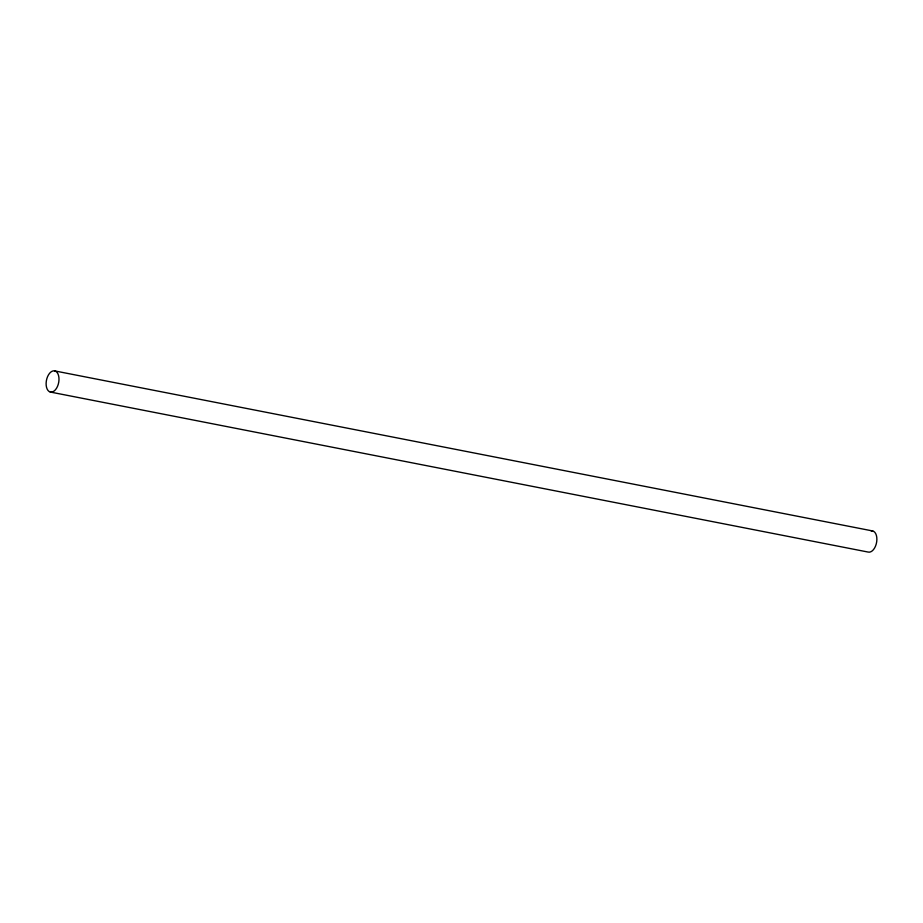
<?xml version="1.0" encoding="UTF-8"?>
<svg xmlns="http://www.w3.org/2000/svg" width="923" height="923" viewBox="0 0 923 923"><rect width="100%" height="100%" fill="white"/><g stroke="black" fill="none" stroke-linecap="round" stroke-linejoin="round"><path stroke-width="1.38" d="M54.884 370.942A10.799 6.219 -78.9 0 1 56.591 388.168A10.799 6.219 -78.9 0 1 46.185 385.329A10.799 6.219 -78.9 0 1 54.884 370.942L872.777 530.979M50.223 392.021L868.116 552.058A10.799 6.219 -78.9 0 0 876.7 541.766A10.799 6.219 -78.9 0 0 871.139 530.91"/></g></svg>
